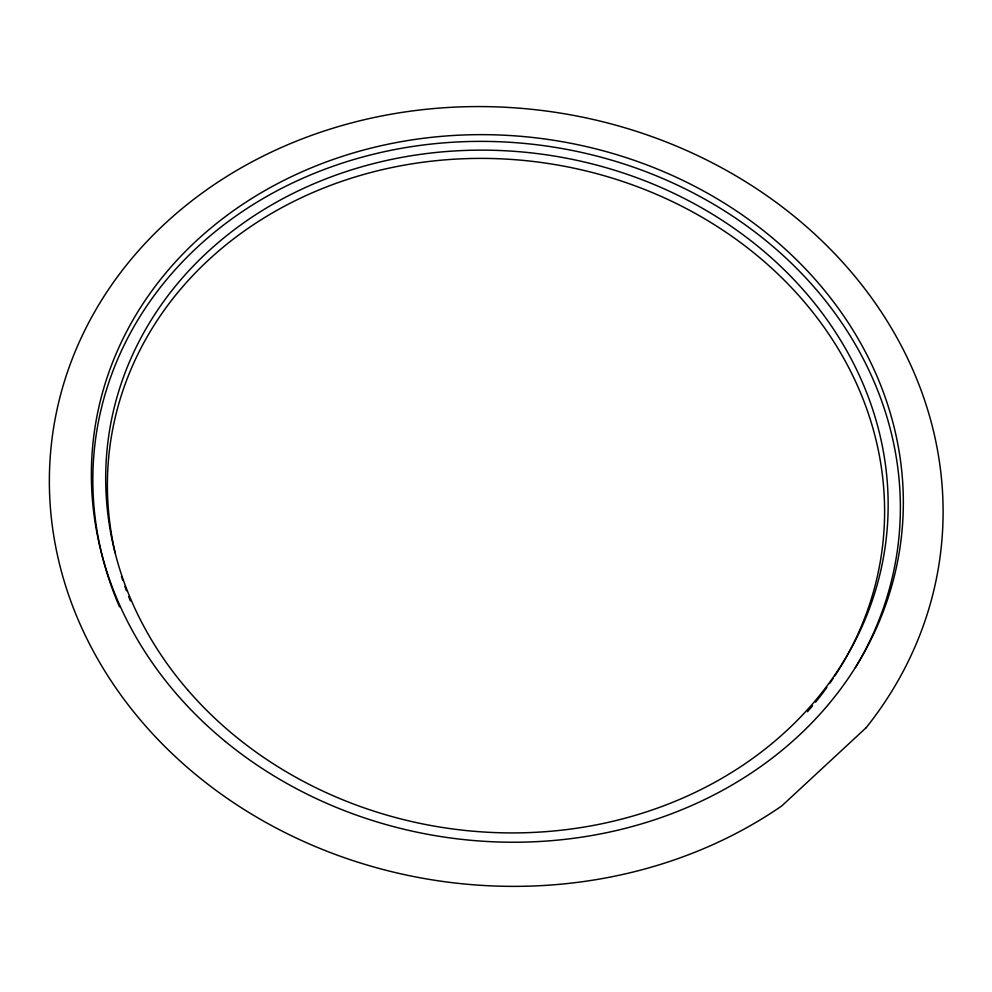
<?xml version="1.0" encoding="UTF-8"?>
<svg xmlns="http://www.w3.org/2000/svg" width="992" height="992" viewBox="0 0 992 992"><rect width="100%" height="100%" fill="white"/><g stroke="black" fill="none" stroke-linecap="round" stroke-linejoin="round"><path stroke-width="1.49" d="M119.486 606.819A404.736 351.354 8 0 1 519.002 142.947A404.736 351.354 8 0 1 855.414 667.591M115.122 552.755A389.534 338.743 8 0 1 531.824 161.299A389.534 338.743 8 0 1 856.22 637.732M855.55 639.133A389.534 338.743 8 0 1 834.78 675.949M833.082 678.516A389.534 338.743 8 0 1 829.585 683.6M826.894 687.394A389.534 338.743 8 0 1 815.548 702.2M812.56 705.808A389.534 338.743 8 0 1 807.476 711.723M130.361 600.892A389.534 338.743 8 0 1 128.625 596.539M126.43 590.724A389.534 338.743 8 0 1 124.856 586.346M122.872 580.506A389.534 338.743 8 0 1 121.458 576.116M866.115 727.744L781.795 805.913A447.938 388.666 8 0 1 64.79 583.197A447.938 388.666 8 0 1 570.115 114.762A447.938 388.666 8 0 1 866.115 727.744M225.432 741.557A406.956 352.656 8 0 0 894.387 575.943A406.956 352.656 8 0 0 372.26 147.808A406.956 352.656 8 0 0 225.432 741.557M187.624 689.849A392.175 340.318 8 0 0 859.047 633.032A392.175 340.318 8 0 0 444.094 151.714A392.175 340.318 8 0 0 187.624 689.849"/></g></svg>
